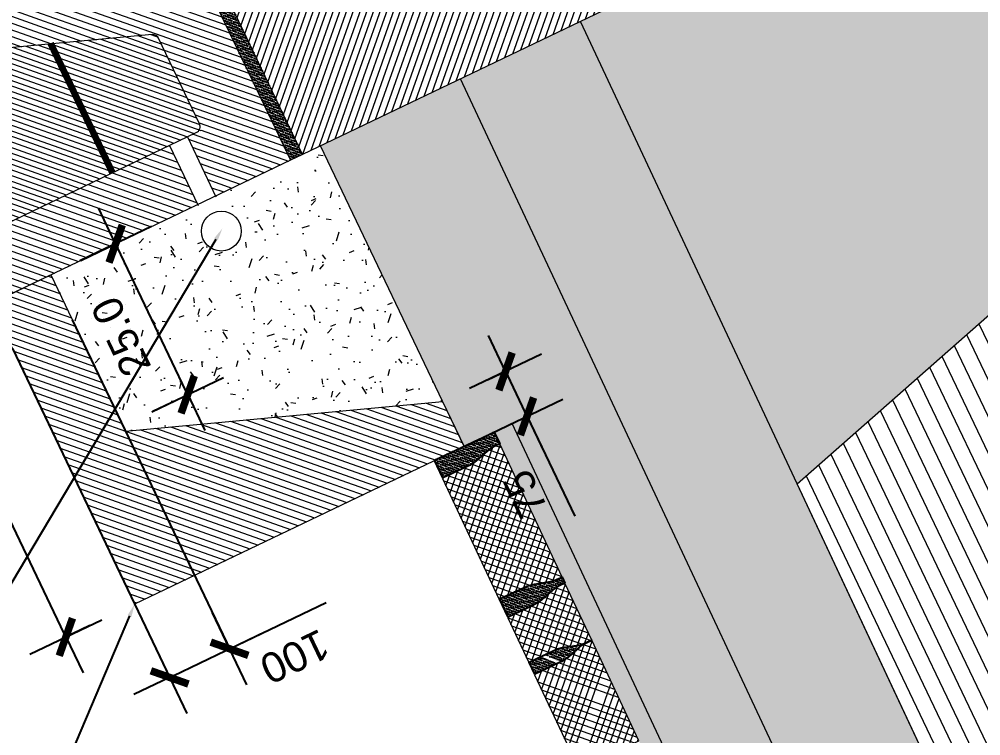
# Model space of a CAD drawing. Header units: metres. Extents: x 678805 to 1359287, y 2747329 to 5497370.
# Drawn here: x 679494.033 to 679495.481, y 2747423.589 to 2747424.668 of the extents above; entities that cross this region are included whole.
import ezdxf
from ezdxf import colors
from ezdxf.entities.mleader import LeaderData, LeaderLine
from ezdxf.math import Vec2, Vec3

# ---------------------------------------------------------------- set-up
doc = ezdxf.new("R2010")
doc.units = ezdxf.units.M
doc.linetypes.add('XREF_MON_WATERFEATURE$0$DASH_1', pattern=[0.4, 0.1, -0.3])
for name, color, linetype, true_color in [('02-L-Waterfeatures 01', 7, 'Continuous', 0x4da6ff), ('XREF_MON_WATERFEATURE$0$01-TX-Dimensions_1-25', 7, 'Continuous', 0x3f5f7f), ('XREF_MON_WATERFEATURE$0$EIT_3 TR sorra', 7, 'Continuous', 0xd8ceb0)]:
    doc.layers.add(name, color=color, linetype=linetype, true_color=true_color)
doc.layers.add('XREF_MON_WATERFEATURE$0$-aux', color=50, linetype='Continuous', plot=False)
for name, color, linetype in [('XREF_MON_WATERFEATURE$0$01-TX', 7, 'Continuous'), ('XREF_MON_WATERFEATURE$0$02-L-Waterfeatures 02', 152, 'Continuous'), ('XREF_MON_WATERFEATURE$0$COTAUX', 7, 'Continuous')]:
    doc.layers.add(name, color=color, linetype=linetype)
for name, color, linetype, lineweight, true_color in [('XREF_MON_WATERFEATURE$0$02-L-projecció', 7, 'Continuous', 5, 0x636363), ('XREF_MON_WATERFEATURE$0$3-TR grava', 7, 'Continuous', 5, 0x666666), ('XREF_MON_WATERFEATURE$0$3-TR tot_u', 7, 'Continuous', 5, 0x787878)]:
    doc.layers.add(name, color=color, linetype=linetype, lineweight=lineweight, true_color=true_color)
for name, color, linetype, lineweight in [('XREF_MON_WATERFEATURE$0$02-L-seccionat', 6, 'Continuous', 5), ('XREF_MON_WATERFEATURE$0$3-TR Formigó', 252, 'Continuous', 0), ('XREF_MON_WATERFEATURE$0$3-TR terra compactada', 45, 'Continuous', 0), ('XREF_MON_WATERFEATURE$0$3-TR Tot-u', 37, 'Continuous', 0)]:
    doc.layers.add(name, color=color, linetype=linetype, lineweight=lineweight)
doc.styles.add('XREF_MON_WATERFEATURE$0$Standard', font='arial.ttf')
doc.dimstyles.new('XREF_MON_WATERFEATURE$0$E20', dxfattribs={"dimscale": 0.03, "dimtxt": 1.5, "dimasz": 0.2, "dimexe": 0.1, "dimexo": 2.5, "dimgap": 1, "dimtad": 1, "dimdec": 0, "dimlfac": 1000, "dimzin": 0, "dimdsep": 46, "dimtxsty": 'XREF_MON_WATERFEATURE$0$Standard', "dimblk1": 'XREF_MON_WATERFEATURE$0$LINCOT200', "dimblk2": 'XREF_MON_WATERFEATURE$0$LINCOT200', "dimsah": 1, "dimcen": 0.1, "dimdle": 0.1, "dimclrt": 256, "dimadec": 0, "dimazin": 0, "dimtfac": 0.01538461538461539, "dimtdec": 0, "dimtofl": 0, "dimtmove": 0, "dimatfit": 3, "dimldrblk": 'XREF_MON_WATERFEATURE$0$LINCOT200', "dimfxl": 1, "dimtolj": 1, "dimtzin": 0, "dimarcsym": 0})
pattern_1 = [(43.98579928964266, (-29.12719798926264, -79.07277530408464), (0.001927275125572215, 0.00660389192404396), [0.008532812500000058, -0.001706562500000013, 0, -0.001706562500000013])]
pattern_2 = [(44.99999999989513, (-44.29588849237189, 22.08870048588142), (-0.006735192090789539, 0.006735192090814188), []), (134.999999999895, (-44.29588849237189, 22.08870048588142), (-0.006735192090814189, -0.006735192090789538), [])]
pattern_3 = [(44.99999999989516, (-45.99746788525954, 30.80656202230603), (-0.006735192090789537, 0.006735192090814185), [])]

# ---------------------------------------------------------------- blocks, each defined once
blk = doc.blocks.new('XREF_MON_WATERFEATURE$0$Bench')
at = {"layer": 'XREF_MON_WATERFEATURE$0$3-TR Formigó'}
h = blk.add_hatch(dxfattribs=at)
h.set_pattern_fill('ANSI31', color=256, scale=0.002999999999999998, angle=-18.27604261032588, style=0)
h.set_pattern_definition([(44.99999999989514, (-45.49588849255815, 30.80655877431855), (-0.006735192090789539, 0.006735192090814186), [])])
h.paths.add_polyline_path([(0, -4.656612873077393e-10), (0.50157939363271, -3.247521817684174e-06), (0.50157939363271, -0.1000032475218177), (0.2407935219807274, -0.1000032475218177), (0.0750000006519258, -0.5499999993480742), (4.656612873077393e-10, -0.5499999998137355)])
at = {"layer": 'XREF_MON_WATERFEATURE$0$02-L-seccionat'}
blk.add_lwpolyline([(0, -4.656612873077393e-10), (0.50157939363271, -3.247521817684174e-06), (0.50157939363271, -0.1000032475218177), (0.2407935219807274, -0.1000032475218177), (0.0750000006519258, -0.5499999993480742), (4.656612873077393e-10, -0.5499999998137355)], close=True, dxfattribs=at)
blk = doc.blocks.new('XREF_MON_WATERFEATURE$0$WaterFall Channel')
at = {"layer": 'XREF_MON_WATERFEATURE$0$3-TR Formigó'}
h = blk.add_hatch(dxfattribs=at)
h.set_pattern_fill('ANSI31', color=256, scale=0.002999999999999998, angle=-18.27604261032588, style=0)
h.set_pattern_definition(pattern_3)
h.paths.add_polyline_path([(0.09851920045912266, -5.111424252390862e-05), (-1.862645149230957e-09, -4.21903096139431e-05), (-1.586973667144775e-06, -0.3450375250540674), (0.09851920185610652, -0.3450375245884061)])
h = blk.add_hatch(dxfattribs=at)
h.set_pattern_fill('ANSI31', color=256, scale=0.002999999999999998, angle=-18.27604261032588, style=0)
h.set_pattern_definition(pattern_3)
edge = h.paths.add_edge_path()
edge.add_line((0.2580314185521885, -0.3999952720651739), (0.0985192027874291, -0.3999831625260413))
edge.add_line((0.0985192027874291, -0.3999831625260413), (0.09850334841758013, -0.3750360794365406))
edge.add_line((0.09850334841758013, -0.3750360794365406), (8.132075890898705e-06, -0.3750389693304896))
edge.add_line((8.132075890898705e-06, -0.3750389693304896), (2.610962837934494e-06, -0.4999805477447808))
edge.add_line((2.610962837934494e-06, -0.4999805477447808), (0.4298762682080269, -0.5000129554420709))
edge.add_line((0.4298762682080269, -0.5000129554420709), (0.4298762682080269, -0.1000000004656613))
edge.add_line((0.4298762682080269, -0.1000000004656613), (0.4998762682080269, -0.1000000004656613))
edge.add_line((0.4998762682080269, -0.1000000004656613), (0.4998762686548925, -0.02505663478112696))
edge.add_arc((0.4898366796350784, -0.02645006639107605), 0.01013582751127793, 7.901811386936648, 96.45579607710752)
edge.add_line((0.4886970412917435, -0.01637851120904088), (0.3952812625161918, -0.0274717642880464))
edge.add_line((0.3952812625161918, -0.0274717642880464), (0.2580314185521885, -0.3999952720651739))
at = {"layer": 'XREF_MON_WATERFEATURE$0$02-L-seccionat'}
blk.add_lwpolyline([(4.656612873077393e-10, -4.656612873077393e-10), (0.09851920325309038, -4.656612873077393e-10), (0.09851920325309038, -0.3899839207848978, 0.4141913255382975), (0.1085184440340928, -0.3999839207560771), (0.2510580586641579, -0.399994742634442, 0.3142384861403481), (0.260442213579803, -0.3934518925298635), (0.3931626223038822, -0.0332221772634832, -0.2820400704616889), (0.4013667897201669, -0.02674909950616764), (0.4886970412917435, -0.01637851120904088, -0.4492722296790671), (0.4998762696050107, -0.02630873816087842), (0.4998762682080269, -0.1000000004656613), (0.4398762682080269, -0.1000000004656613, 0.414213562373095), (0.4298762682080269, -0.1100000004656613), (0.4298762682080269, -0.5000129554420709), (-2.265442162752151e-06, -0.4999805482104421), (4.656612873077393e-10, -4.656612873077393e-10)], format="xyb", dxfattribs=at)
blk = doc.blocks.new('XREF_MON_WATERFEATURE$0$Font')
at = {"layer": 'XREF_MON_WATERFEATURE$0$02-L-Waterfeatures 02', "lineweight": 9, "transparency": 33554687}
h = blk.add_hatch(dxfattribs=at)
h.set_pattern_fill('ANSI31', color=256, scale=0.002499999999999999, angle=2.627825166700061e-09)
h.set_pattern_definition([(45.00000000262781, (2.000490662641823, -10.44001726666465), (-0.005612660075925642, 0.005612660075410798), [])])
edge = h.paths.add_edge_path()
edge.add_line((1.800098594278097, -8.495071627665311), (1.800098593346775, -8.890003673674993))
edge.add_line((1.800098594278097, -8.89000367373228), (1.959610812603994, -8.89006526030614))
edge.add_line((1.959610812366009, -8.890065260231495), (2.096860656330012, -8.517541752454367))
edge.add_line((2.096860656049103, -8.517541752196848), (2.19027643477313, -8.506399022962219))
edge.add_arc((2.191415851004422, -8.516470863949507), 0.01013608618583613, 7.903237830834712, 96.45436951496453, ccw=False)
edge.add_line((2.20145566156134, -8.515077147167176), (2.202041885420052, -11.04002049286221))
edge.add_line((2.202041886281222, -11.04002049239352), (2.501285507343709, -11.04002049285918))
edge.add_line((2.501285506412387, -11.04002049285918), (2.501590561960605, -9.85007119787601))
edge.add_line((2.501590562053025, -9.850071197841316), (2.211590562481433, -9.850071197841316))
edge.add_line((2.211590562481433, -9.850071197841316), (2.211455659963105, -8.495071627161929))
edge.add_line((2.211455660872161, -8.49507162743248), (1.80009859520942, -8.495071627898142))
at = {"layer": 'XREF_MON_WATERFEATURE$0$3-TR Formigó'}
h = blk.add_hatch(dxfattribs=at)
h.set_pattern_fill('ANSI37', color=256, scale=0.002999999999999999, angle=-18.27604261032589, style=0)
h.set_pattern_definition(pattern_2)
edge = h.paths.add_edge_path()
edge.add_line((0.8541013528592885, -9.087555253878236), (0.8541652555577457, -9.079359724652022))
edge.add_arc((0.8057491621002555, -9.078982200473547), 0.04841756455353438, 359.5532460460329, 375.5522651724219)
edge.add_line((0.8523939792066813, -9.066000614780933), (0.84660922922194, -9.045215144287795))
edge.add_arc((0.9016615441069007, -9.02989368699491), 0.05714459194733003, 179.5532502765502, 195.5522694028325, ccw=False)
edge.add_line((0.8445186885073781, -9.029448120156303), (0.8448393456637859, -8.988324096659198))
edge.add_line((0.8448393461294472, -8.98832409712486), (0.8440421652048826, -8.988317880081013))
edge.add_line((0.8440421661362052, -8.988317880313843), (0.8440487482585013, -8.987473830580711))
edge.add_line((0.8440487482585013, -8.987473830580711), (0.6982273091562092, -8.986336807720363))
edge.add_line((0.6982273082248867, -8.986336807021871), (0.6982207288965583, -8.987180859548971))
edge.add_line((0.6982207288965583, -8.987180859781802), (0.6974235470406711, -8.987174639478326))
edge.add_line((0.6974235470406711, -8.987174639943987), (0.6971028884872794, -9.02829866670072))
edge.add_arc((0.6399600375443697, -9.027853104285896), 0.05714458826966574, 343.5542353029618, 359.5532544292442, ccw=False)
edge.add_line((0.694766734726727, -9.044031172292307), (0.6886585662141442, -9.064723916118965))
edge.add_arc((0.735095261130482, -9.078431296162307), 0.04841754667178526, 163.5542300571959, 179.5532491835849)
edge.add_line((0.6866791853681207, -9.078053775243461), (0.6866152808070183, -9.086249304469675))
edge.add_line((0.6866152808070183, -9.086249304935336), (0.8541013519279659, -9.087555253878236))
h = blk.add_hatch(dxfattribs=at)
h.set_pattern_fill('ANSI37', color=256, scale=0.002999999999999999, angle=-18.27604261032589, style=0)
h.set_pattern_definition(pattern_2)
edge = h.paths.add_edge_path()
edge.add_line((0.9490615515969694, -9.088295699097216), (0.9491254547610879, -9.080100168474019))
edge.add_arc((0.9007093659602106, -9.079722655471414), 0.04841756089733478, 359.5532586027246, 375.5522777291136)
edge.add_line((0.947354176081717, -9.066741060465574), (0.9415694270282984, -9.045955588109791))
edge.add_arc((0.9966217339970171, -9.03063413174823), 0.05714458365460963, 179.5532513789862, 195.5522705052686, ccw=False)
edge.add_line((0.9394788867793977, -9.030188567005098), (0.9397995448671281, -8.98906454211101))
edge.add_line((0.9397995453327894, -8.989064541645348), (0.9390023644082248, -8.98905832413584))
edge.add_line((0.9390023648738861, -8.98905832436867), (0.9390089469961822, -8.988214274635538))
edge.add_line((0.9390089465305209, -8.988214274402708), (0.8657133793458343, -8.987642763648182))
edge.add_line((0.865713378880173, -8.987642763648182), (0.8657067981548607, -8.988486814312637))
edge.add_line((0.8657067981548607, -8.988486814545467), (0.8649096167646348, -8.988480595638976))
edge.add_line((0.8649096176959574, -8.988480595406145), (0.8645889586769044, -9.029604620765895))
edge.add_arc((0.8074460965581238, -9.02915905835107), 0.05714459844488683, 343.5542351220221, 359.55325424830454, ccw=False)
edge.add_line((0.8622528044506907, -9.04533712984994), (0.8561446354724467, -9.06602987088263))
edge.add_arc((0.9025813392363489, -9.079737247433513), 0.04841755586403963, 163.5542376771269, 179.5532568035159)
edge.add_line((0.8541652555577457, -9.079359733033925), (0.8541013519279659, -9.087555261328816))
edge.add_line((0.8541013519279659, -9.087555260863155), (0.9490615515969694, -9.088295699097216))
h = blk.add_hatch(dxfattribs=at)
h.set_pattern_fill('ANSI37', color=256, scale=0.002999999999999999, angle=-18.27604261032589, style=0)
h.set_pattern_definition(pattern_2)
edge = h.paths.add_edge_path()
edge.add_line((1.180291261058301, -9.090098690241575), (1.180355165619403, -9.081903159152716))
edge.add_arc((1.131939082872123, -9.08152564172633), 0.04841755360344205, 359.5532537556382, 375.5522728820272)
edge.add_line((1.178583887871355, -9.068544052308425), (1.172799137886614, -9.047758580418304))
edge.add_arc((1.227851450443268, -9.03243712009862), 0.05714459072859672, 179.553253822901, 195.5522729491834, ccw=False)
edge.add_line((1.170708597637713, -9.031991557450965), (1.171029257122427, -8.990867532556877))
edge.add_line((1.171029257122427, -8.990867532789707), (1.17023207526654, -8.990861316211522))
edge.add_line((1.17023207526654, -8.99086131574586), (1.170238656457514, -8.990017264615744))
edge.add_line((1.170238655991852, -8.990017264615744), (0.9706732740160078, -8.988461181055754))
edge.add_line((0.9706732737831771, -8.988461181288585), (0.9706666928250343, -8.989305234747007))
edge.add_line((0.9706666925922036, -8.989305234747007), (0.9698695107363164, -8.989299015374854))
edge.add_line((0.9698695107363164, -8.989299015142024), (0.969548852648586, -9.030423040967435))
edge.add_arc((0.9124059989117086, -9.029977479483932), 0.05714459157949219, 343.5542357957454, 359.5532549220278, ccw=False)
edge.add_line((0.9672126988880336, -9.046155547723174), (0.961104528978467, -9.066848289687186))
edge.add_arc((1.007541231345385, -9.08055566623807), 0.04841755255421306, 163.5542370955215, 179.5532562219105)
edge.add_line((0.9591251495294273, -9.080178150907159), (0.9590612458996475, -9.088373679667711))
edge.add_line((0.9590612458996475, -9.088373679667711), (1.180291260126978, -9.090098689775914))
h = blk.add_hatch(dxfattribs=at)
h.set_pattern_fill('ANSI31', color=256, scale=0.003, angle=90, style=0)
h.set_pattern_definition([(134.9999999999999, (-0.1498825298622251, -9.75), (-0.006735192090801866, -0.006735192090801866), [])])
h.paths.add_polyline_path([(2.851663700770587, -11.39002051204443), (2.13157313130796, -11.39002051204443), (2.131578128784895, -9.010067130904645), (1.701582640875131, -9.0100663586054), (1.701573646627367, -11.39002120960504), (0.3015535650774837, -11.38978939270601), (0.3015535655431449, -11.73978938534856), (2.851663700304925, -11.74002094520256)])
at = {"layer": 'XREF_MON_WATERFEATURE$0$3-TR grava'}
h = blk.add_hatch(dxfattribs=at)
h.set_pattern_fill('GRAVEL', color=256, scale=0.002499999999999999, angle=-65.4594079214056)
h.set_pattern_definition([(162.5533795785944, (0.07675311574712396, -0.01521603530272841), (-0.7308664413105133, 0.2247454003224839), [0.008543035999999997, -0.8457620909891246]), (119.5103330785944, (0.06860307231545448, -0.01265468215569854), (0.3742512880765164, -0.6667924889896533), [0.01466011799999999, -1.451351222338099]), (67.05103917859438, (0.06138178613036871, 0.0001035290770232677), (-0.3716630592082972, -0.8677521653213357), [0.01033703799999999, -1.023368069852499]), (201.8142810785943, (0.03665497759357095, 0.01603795075789094), (1.181651354603073, 0.469715154284662), [0.01335011299999999, -1.321660935643449]), (227.3742462585944, (0.02426082640886307, 0.01107705943286419), (0.5612966858302837, 0.6053067655956633), [0.01309084249999999, -1.295995193633599]), (291.8142810785944, (0.01539560640230775, 0.001444899011403322), (-0.469715154284662, 1.181651354603073), [0.01335011299999999, -1.321660935643449]), (332.2348325485944, (0.02035649726167321, -0.01094925310462713), (-0.9205000676641384, 0.4871907998209969), [0.01765484149999998, -1.747827882856174]), (6.795920448594384, (0.03597862459719181, -0.01917373295873404), (1.455422802273856, 0.1758798357438445), [0.01666798799999999, -1.650131415047624]), (55.97015769859441, (0.05252950917929411, -0.01720135472714901), (0.539938702261213, 0.8049723273507521), [0.01339532499999999, -1.3261386424678]), (109.7769503785944, (0.0600258712656796, -0.006100017577409744), (0.2323495932458332, -0.6617765230940461), [0.01529283199999999, -0.7493484237499994]), (156.9380298785944, (0.05485139926895499, 0.008290790021419525), (-0.9518899865877168, 0.4030529784458049), [0.01977694799999999, -1.957919312804424]), (73.35466690859441, (0.06218755058944225, -0.04141202033497393), (0.1619655624356715, 0.5625907985248244), [0.006750113499999993, -0.6682641456085994]), (106.0098264785943, (0.06412110570818186, -0.03494473407045007), (0.2273336257813093, -0.8036782145792248), [0.01284204949999999, -1.271365974925999]), (159.5405920785944, (0.06057923147454858, -0.02260074159130454), (-0.05776387016626403, -0.02637395122873604), [0.008980233499999992, -0.08082232771069993]), (137.7391825885944, (0.06566471932455897, -0.01539239659905434), (0.2473974964595234, -0.2360714483909446), [0.004836032999999997, -0.4787655592223496]), (226.3420015685944, (0.06208562664687634, -0.0121401441283524), (0.1469176592604953, 0.1368857238627072), [0.006839140499999997, -0.3351188247499998]), (325.5043486085944, (0.05736419791355729, -0.01708809426054358), (0.1946495940143111, -0.120543708048443), [0.01110799149999999, -0.3591574538227498]), (96.10564325859436, (0.06651903875172138, -0.02337901899591088), (-0.005015967701359904, -0.1419016915615013), [0.008032178499999994, -0.1927724529206999]), (310.9301324125944, (0.04678873484954238, 0.02136290050111711), (0.4370311227861184, -0.498516847976386), [0.01125219999999999, -1.113970666813474]), (4.886768018594397, (0.05416050087660551, 0.01286174030974507), (-0.7408983767459328, -0.05905798282647828), [0.009439973499999992, -0.9345553919549993]), (227.7391825885943, (0.078071812633425, -0.01810422888956964), (0.236071448391113, 0.2473974964597082), [0.00967200249999999, -0.4739295897223496]), (278.1510517485945, (0.07156730815768242, -0.02526241401210427), (-0.09044790183450202, 0.6567605553424388), [0.0112522, -1.113970666813499]), (273.9845468585944, (0.01097513549029827, 0.005011050729081035), (-0.01634201581114439, 0.3415672532887591), [0.01085087999999998, -0.5316933578276493]), (229.3157326785944, (0.01172913517802954, -0.00581360561773181), (0.5035328153719132, 0.5789328146197837), [0.009091802999999992, -0.9000898345179994]), (1.34200156859438, (0.02057168260216713, -0.04505581874400377), (0.3415672532877387, 0.01634201583260717), [0.009672002499999988, -0.4739295897223495]), (311.8946167185944, (0.03024106100201607, -0.04482929804362357), (-0.5739168466802447, 0.6454345072093444), [0.0106445685, -1.053809399504999]), (3.984546858594381, (0.007648445665836334, -0.01675152266398072), (-0.3415672532888743, -0.01634201580877165), [0.005425439999999993, -0.5371187978276494]), (35.85052455259439, (0.01898924540728331, -0.04158998653292656), (0.204681529436305, 0.1632596750812058), [0.003237864999999996, -0.3205498741131497]), (100.5043486105944, (0.02161369891837239, -0.0396936503238976), (0.02135798351994013, -0.1996655617274969), [0.01309084249999999, -0.2487263647267248]), (120.5495980385944, (0.01922710193321109, -0.02682217885740101), (0.321503382482428, -0.5512647504169874), [0.01213167499999999, -1.201034121583424]), (238.2306596085944, (0.05216545006260276, -0.01946174958720803), (0.08915378909610927, 0.1105117726299222), [0.009158096999999995, -0.2197944089919999]), (287.6978186685944, (0.04734370112419128, -0.02724773343652487), (0.3328294306101221, -1.034733695266432), [0.01598891899999997, -1.582900226625773]), (355.4859879785943, (0.05220427270978689, -0.04247991973534226), (-0.5098428960780156, 0.04643782207191866), [0.006537705999999996, -0.6472348079527495]), (24.54059207859437, (0.05872171837836504, -0.0429944577626884), (0.03138991893752502, 0.08413782139499214), [0.003809999999999997, -0.05968999999999995]), (54.7970292385944, (0.02043254021555185, -0.02487568277865648), (-0.2988512862779227, -0.4156731392452753), [0.008821673999999996, -0.8733485193299996]), (342.5533795785944, (0.02551802806556225, -0.01766733778640628), (0.730866441309711, -0.2247454003250359), [0.01708607199999999, -0.8372190549891244]), (294.5405920785944, (0.04181811213493347, -0.02279004384763539), (0.08413782139499214, -0.03138991893752502), [0.01650999999999999, -0.04698999999999998]), (259.8454385785944, (0.04867534060031176, -0.03780865063890815), (-0.1406075784639759, -0.7622563603398058), [0.01004023899999999, -0.9939829181034995]), (188.5951961785943, (0.04690520465373993, -0.04769160877913237), (-0.257429431892943, -0.04773193475317565), [0.009245726999999995, -0.4530412509692998]), (142.1865674385944, (0.03776330500841141, -0.04907340742647648), (-1.078743774950315, 0.8337740209468909), [0.01505362749999999, -1.490311610573449]), (109.9666708185944, (0.02587074972689152, -0.03984412946738303), (-0.2850974958072774, 0.7773042633900631), [0.01592573649999998, -1.576646161405999])])
h.paths.add_polyline_path([(1.701576348859817, -9.474120387341827), (0.9323646500706673, -9.468210993334651), (1.476374282035977, -11.38998383330181), (1.701573132071644, -11.39002108084969)])
h.paths.add_polyline_path([(1.667609731201082, -11.28740467038006, -1), (1.517609730362892, -11.28740467038006, -1)], flags=16)
at = {"layer": 'XREF_MON_WATERFEATURE$0$3-TR terra compactada'}
h = blk.add_hatch(dxfattribs=at)
h.set_pattern_fill('LINE', color=256, scale=0.0075, style=0)
h.set_pattern_definition([(1.590277340731758e-14, (-1.592974760103971, -12.35290337726474), (0, 0.0238125), [])])
h.paths.add_polyline_path([(-1.508625563699752, -9.449458322487772), (-1.508420270401984, -12.1077984967269), (6.136786825489253, -12.10779849579558), (6.134235821664333, -10.30894258804619), (5.854505203664303, -10.30698392656632), (5.777416309341788, -10.10637657577172), (2.851663700770587, -10.08339424803853), (2.851663700304925, -11.3900205376558), (2.851663700304925, -11.74002094520256), (0.3014938957057893, -11.74002108070999), (0.3016131347976625, -11.3898526376579), (1.476384826935828, -11.39002108108252), (0.9323646500706673, -9.468210993334651)])
at = {"layer": 'XREF_MON_WATERFEATURE$0$3-TR Tot-u'}
h = blk.add_hatch(dxfattribs=at)
h.set_pattern_fill('EARTH', color=256, scale=0.005, angle=-84.07414778341365)
h.set_pattern_definition([(275.9258522165863, (0, 0), (0.0348582512672567, -0.02830242601949161), [0.03175, -0.03175]), (275.9258522165863, (0.01184262707829475, 0.001229217275977135), (0.0348582512672567, -0.02830242601949161), [0.03175, -0.03175]), (275.9258522165863, (0.02368525415658951, 0.002458434551954269), (0.0348582512672567, -0.02830242601949161), [0.03175, -0.03175]), (5.925852216586342, (0.02804253622889519, -0.001079368870705366), (0.02830242601949161, 0.0348582512672567), [0.03174999999999997, -0.03174999999999997]), (5.925852216586342, (0.02927175257354975, -0.01292199594900012), (0.02830242601949161, 0.0348582512672567), [0.03174999999999997, -0.03174999999999997]), (5.925852216586342, (0.03050096984952688, -0.02476462279446423), (0.02830242601949161, 0.0348582512672567), [0.03174999999999997, -0.03174999999999997])])
h.paths.add_polyline_path([(-1.314310426823795, -9.250945228151977), (-1.291731705423445, -9.301120162941515), (-1.508667594287544, -9.299453574232757), (-1.508625563699752, -9.449458322487772), (0.9323646500706673, -9.468210993334651), (1.701576348859817, -9.474120387341827), (1.701576684135944, -9.274114488158375)])
at = {"layer": 'XREF_MON_WATERFEATURE$0$3-TR tot_u'}
h = blk.add_hatch(dxfattribs=at)
h.set_pattern_fill('AR-CONC', color=256, scale=0.0005, angle=90.27678088138283)
h.set_pattern_definition([(140.2767808813828, (-6.47357665002346e-05, -9.999950523022562), (0.007529408319146686, 0.09112977025436622), [0.009525, -0.104775]), (85.27678088138289, (-6.47357665002346e-05, -9.999950523022562), (-0.09544218246381948, -0.0180829760590076), [0.007619999999999997, -0.08382029208499997]), (190.7282255813828, (0.000562712550163269, -9.99235640000552), (-0.08791277024958873, 0.07304679397383136), [0.00809500439999999, -0.08904512229999992]), (136.4609808813828, (-0.02546443929895759, -10.00007322337478), (0.02036616536872721, 0.135639486306251), [0.01428749999999999, -0.1571624999999999]), (186.9123384913829, (-0.02376727294176817, -9.98876994336024), (-0.1242850351344667, 0.1181030589831279), [0.01214251157, -0.13356780408]), (81.46093205138288, (-0.02546443929895759, -10.00007322337478), (-0.1242850351284048, 0.1181030589898943), [0.011429983535, -0.1257298659599999]), (111.2767808813828, (-0.01917586382478476, -9.987342696636915), (0.05076579922627469, 0.07605331832968264), [0.009524999999999997, -0.104775]), (56.27678088138281, (-0.01917586382478476, -9.987342696636915), (-0.09224218262257797, 0.03045577347668214), [0.00762, -0.08381999999999999]), (161.7282258813828, (-0.01494538085535169, -9.981004919856787), (-0.04147638387081798, 0.1065090916350388), [0.008095004399999993, -0.08904496879999993]), (127.7767808813828, (-6.47357665002346e-05, -9.999950523022562), (-0.04228448622992289, 0.001340052794281248), [0, -0.082804, 0, -0.08509, 0, -0.0841375]), (97.77678088138279, (-6.47357665002346e-05, -9.999950523022562), (-0.05025109645929177, 0.03316746933154464), [0, -0.04851399999999999, 0, -0.08089899999999998, 0, -0.0320675]), (57.77678088138285, (7.207458838820457e-05, -10.02827119268477), (0.002536838549615339, 0.06780834352447479), [0, -0.03174999999999999, 0, -0.09905999999999998, 0, -0.131445]), (47.77678088138283, (0.0001334254629909992, -10.040971044451), (-0.01307088239659678, 0.07400231239268362), [0, -0.041275, 0, -0.065786, 0, -0.093345])])
edge = h.paths.add_edge_path()
edge.add_line((1.701514204032719, -8.589971035253257), (1.440734321715329, -8.589971035253257))
edge.add_line((1.440734321717173, -8.589971034787595), (1.275005536701948, -9.040017263508863))
edge.add_line((1.275005537085235, -9.040017263963819), (1.701515409744835, -9.040019483604452))
edge.add_line((1.701515409629792, -9.040019483771175), (1.701513112335224, -8.865008559855411))
edge.add_line((1.701513112522662, -8.86500855977647), (1.675999805812395, -8.865008559584878))
edge.add_arc((1.650019043125212, -8.850008560344577), 0.02999999999999964, 180, 330.0000017663037, ccw=False)
edge.add_arc((1.650019043125212, -8.850008560344577), 0.03000000000000003, 29.999999260610423, 180, ccw=False)
edge.add_line((1.67599980533123, -8.835008560679853), (1.701513235909682, -8.835008560584056))
edge.add_line((1.701513236854225, -8.835008560679853), (1.701514205222469, -8.589971035384899))
h = blk.add_hatch(dxfattribs=at)
h.set_pattern_fill('AR-CONC', color=256, scale=0.0002499999999999998, angle=90.27678088138283)
h.set_pattern_definition([(158.5528234916038, (-44.29586157156155, 22.09163880813867), (-0.01071414020334408, 0.04444703537656459), [0.004762499999999992, -0.05238749999999993]), (103.5528234916037, (-44.29586157156155, 22.09163880813867), (-0.042478511822929, -0.02355052202099123), [0.00380999999999999, -0.04191014604249985]), (209.0042681916038, (-44.29675441375002, 22.09534271527082), (-0.05319265014223656, 0.02089651386113734), [0.004047502199999994, -0.04452256114999994]), (154.7370234916037, (-44.30790156126022, 22.08759793732315), (-0.01159854796105582, 0.06759205884945055), [0.007143749999999993, -0.07858124999999992]), (205.1883811016037, (-44.30886811250821, 22.09323060140014), (-0.07752613342460271, 0.03658516449488299), [0.006071255784999993, -0.0667839020399999]), (99.73697466160382, (-44.30790156126022, 22.08759793732315), (-0.07752613342278558, 0.036585164499046), [0.005714991767499992, -0.06286493297999987]), (129.5528234916038, (-44.30691199982539, 22.09462814871222), (0.01217751511735448, 0.04406843003303179), [0.004762499999999994, -0.05238749999999995]), (74.55282349160389, (-44.30691199982539, 22.09462814871222), (-0.04856998646426809, -3.622266203678892e-06), [0.003809999999999992, -0.04190999999999988]), (180.0042684916038, (-44.3058972065337, 22.09830051893368), (-0.03639247154533939, 0.04406480761108346), [0.004047502199999996, -0.04452248439999996]), (146.0528234916038, (-44.29586157156155, 22.09163880813867), (-0.02028587552938745, -0.005993882991116795), [0, -0.04140199999999992, 0, -0.04254499999999992, 0, -0.04206874999999992]), (116.0528234916039, (-44.29586157156155, 22.09163880813867), (-0.02905871588294157, 0.007867938773241597), [0, -0.02425699999999994, 0, -0.04044949999999989, 0, -0.01603374999999995]), (76.05282349160386, (-44.29135600104928, 22.07821421930566), (-0.009427757665139926, 0.03259170348029379), [0, -0.01587499999999993, 0, -0.04952999999999985, 0, -0.06572249999999971]), (66.05282349160387, (-44.2893355647102, 22.07219422468916), (-0.01780916575072015, 0.03308521069580599), [0, -0.02063749999999997, 0, -0.03289299999999995, 0, -0.04667249999999994])])
h.paths.add_polyline_path([(-1.314310426823795, -9.250945228151977), (1.701576684135944, -9.274114488158375), (1.701544504147023, -9.040019483771175), (1.199973080307245, -9.04001726442948), (1.199709313455969, -9.120254514273256), (-1.350574634037912, -9.10066220536828), (-1.350574633106589, -9.170358102302998)])
at = {"layer": 'XREF_MON_WATERFEATURE$0$EIT_3 TR sorra'}
h = blk.add_hatch(dxfattribs=at)
h.set_pattern_fill('ANSI36', color=256, scale=0.001075000000000009, angle=-1.014200710357327, style=0, double=1)
h.set_pattern_definition(pattern_1)
edge = h.paths.add_edge_path()
edge.add_line((0.8541013263165951, -9.087558750063181), (0.8541652294807136, -9.079363220836967))
edge.add_arc((0.8057491462677717, -9.078985701315105), 0.04841755504291325, 359.5532515328808, 375.5522706589928)
edge.add_line((0.8523939531296492, -9.066004113527015), (0.8466092045418918, -9.045218639308587))
edge.add_arc((0.9016615222208202, -9.029897180153057), 0.05714459548455023, 179.5532514985387, 195.5522706247572, ccw=False)
edge.add_line((0.8445186638273299, -9.029451614944264), (0.8448393498547375, -8.988324095727876))
edge.add_line((0.8448393503203988, -8.988324095495045), (0.8649096190929413, -8.988480592612177))
edge.add_line((0.8649096190929413, -8.988480592845008), (0.8645889330655336, -9.029608112061396))
edge.add_arc((0.807446077466011, -9.029162546619773), 0.05714459207087462, 343.55423247714765, 359.55325160345853, ccw=False)
edge.add_line((0.8622527779079974, -9.045340619049966), (0.8561446089297533, -9.066033360548317))
edge.add_arc((0.9025813019834459, -9.079740739194676), 0.04841754477165996, 163.5542317248516, 179.5532508510645)
edge.add_line((0.8541652290150523, -9.079363218974322), (0.8541013263165951, -9.08755874959752))
h = blk.add_hatch(dxfattribs=at)
h.set_pattern_fill('ANSI36', color=256, scale=0.001075000000000009, angle=-1.014200710357327, style=0, double=1)
h.set_pattern_definition(pattern_1)
edge = h.paths.add_edge_path()
edge.add_line((0.9590612188912928, -9.088377157691866), (0.949061525054276, -9.088299185968935))
edge.add_line((0.949061525054276, -9.088299185968935), (0.9491254282183945, -9.0801036558114))
edge.add_arc((0.9007093477994204, -9.079726140480489), 0.04841755216563613, 359.5532559786739, 375.5522751047858)
edge.add_line((0.9473541518673301, -9.0667445496656), (0.9415694042108953, -9.04595907451585))
edge.add_arc((0.9966217111796141, -9.030637616757303), 0.05714458553328586, 179.5532528214621, 195.5522719476806, ccw=False)
edge.add_line((0.9394788634963334, -9.030192053178325), (0.9397995499894023, -8.989064540946856))
edge.add_line((0.9397995490580797, -8.989064540714025), (0.9698695128317922, -8.989299008157104))
edge.add_line((0.9698695130646229, -8.989299008157104), (0.969548825873062, -9.030426520854235))
edge.add_arc((0.9124059700407088, -9.029980958206579), 0.05714459348004619, 343.5542343828318, 359.5532535091426, ccw=False)
edge.add_line((0.9672126714140177, -9.046159028541297), (0.9611045019701123, -9.066851767711341))
edge.add_arc((1.007541202474385, -9.080559143796563), 0.04841755089982978, 163.5542368048052, 179.5532559310181)
edge.add_line((0.9591251225210726, -9.080181627999991), (0.9590612188912928, -9.088377157691866))
edge.add_line((0.9590612188912928, -9.088377157691866), (0.949061525054276, -9.088299185968935))
h = blk.add_hatch(dxfattribs=at)
h.set_pattern_fill('ANSI36', color=256, scale=0.001075000000000009, angle=-1.014200710357327, style=0, double=1)
h.set_pattern_definition([(43.98579928964266, (-28.89596828166395, -79.07457829546183), (0.001927275125572215, 0.00660389192404396), [0.008532812500000058, -0.001706562500000013, 0, -0.001706562500000013])])
edge = h.paths.add_edge_path()
edge.add_line((1.199943122453988, -9.090255344286561), (1.180291232187301, -9.090102178510278))
edge.add_line((1.180291232187301, -9.090102178044617), (1.180355134885758, -9.08190664742142))
edge.add_arc((1.131939057726413, -9.081529133021832), 0.04841754884854808, 359.5532564991323, 375.5522756252441)
edge.add_line((1.178583857603371, -9.068547542672604), (1.172799110878259, -9.047762067057192))
edge.add_arc((1.227851417381316, -9.032440607668832), 0.05714458409464751, 179.5532547048823, 195.5522738311007, ccw=False)
edge.add_line((1.170708570163697, -9.031995045486838), (1.171029256656766, -8.990867532324046))
edge.add_line((1.171029257122427, -8.990867532789707), (1.200715934392065, -8.99109901348129))
edge.add_line((1.200715934392065, -8.99109901348129), (1.19994312338531, -9.090255344286561))
edge.add_line((1.199943122453988, -9.090255344286561), (1.180291232187301, -9.090102178510278))
h = blk.add_hatch(dxfattribs=at)
h.set_pattern_fill('ANSI36', color=256, scale=0.001075000000000009, angle=-1.014200710357327, style=0, double=1)
h.set_pattern_definition([(43.98579928964266, (0, 0), (0.001927275125572216, 0.006603891924043958), [0.00853281250000007, -0.001706562500000014, 0, -0.001706562500000014])])
h.paths.add_polyline_path([(2.131572617217898, -9.010066719260067), (2.131455662194639, -8.990082943812013), (1.701547999400645, -8.990050534252077), (1.701548001728952, -9.010066770482808)])
h = blk.add_hatch(dxfattribs=at)
h.set_pattern_fill('ANSI36', color=256, scale=0.001075000000000009, angle=-1.014200710357327, style=0, double=1)
h.set_pattern_definition([(62.26184189986371, (23.78163385484368, 238.9828092250973), (-0.0002408934136971137, 0.006875154421345005), [0.008532812500000072, -0.001706562500000015, 0, -0.001706562500000015])])
h.paths.add_polyline_path([(-1.350574632640928, -9.10066220536828), (1.199709310662001, -9.120254513807595), (1.199943121057004, -9.090255343355238), (-1.350574633106589, -9.070358100347221)])
at = {"layer": 'XREF_MON_WATERFEATURE$0$-aux'}
for points in [[(0.8541013258509338, -9.08755874983035), (0.8541013263165951, -9.087558750063181), (0.8541652294807136, -9.079363220604137, 0.06992251114754273), (0.8523939531296492, -9.066004113527015), (0.8466092054732144, -9.045218639541417, -0.06992251114800961), (0.8445186638273299, -9.029451614944264), (0.8448393503203988, -8.988324095495045), (0.8649096190929413, -8.988480592845008), (0.8645889335311949, -9.029608112061396, -0.0699225111484148), (0.8622527779079974, -9.045340619049966), (0.8561446098610759, -9.066033360548317, 0.06992251114798485), (0.8541652290150523, -9.079363218974322), (0.8541013258509338, -9.08755874983035), (0.8541013263165951, -9.087558750063181)], [(0.9590612188912928, -9.088377157691866), (0.949061525054276, -9.088299185968935), (0.9491254282183945, -9.0801036558114, 0.06992251114754273), (0.9473541518673301, -9.0667445496656), (0.941569403745234, -9.04595907498151, -0.06992251114800961), (0.9394788634963334, -9.030192053178325), (0.9397995490580797, -8.989064540714025), (0.9698695130646229, -8.989299008157104), (0.9695488256402314, -9.030426521319896, -0.0699225111484148), (0.9672126714140177, -9.046159028541297), (0.9611045019701123, -9.06685176724568, 0.06992251114798485), (0.9591251225210726, -9.080181627999991), (0.9590612188912928, -9.088377157691866), (0.949061525054276, -9.088299185968935)], [(1.199943122453988, -9.090255344286561), (1.180291232187301, -9.090102178044617), (1.180355134885758, -9.081906647887081, 0.06992251114754273), (1.178583857603371, -9.068547542672604), (1.172799110878259, -9.047762066824362, -0.06992251114800961), (1.170708570163697, -9.031995045486838), (1.171029257122427, -8.990867532789707), (1.200715934392065, -8.99109901348129), (1.199943122453988, -9.090255344286561), (1.180291232187301, -9.090102178044617)]]:
    blk.add_lwpolyline(points, format="xyb", dxfattribs=at)
at = {"layer": 'XREF_MON_WATERFEATURE$0$02-L-projecció', "linetype": 'XREF_MON_WATERFEATURE$0$DASH_1', "ltscale": 0.05, "const_width": 0.009999999999999995}
blk.add_lwpolyline([(1.800107653718442, -8.740058040712029), (2.015941880643368, -8.740077591501176)], dxfattribs=at)
at = {"layer": 'XREF_MON_WATERFEATURE$0$02-L-projecció', "linetype": 'XREF_MON_WATERFEATURE$0$DASH_1', "ltscale": 0.05}
for points in [[(1.800082744564861, -8.83505803719163), (1.676064542960376, -8.83505803765729)], [(1.800082744564861, -8.8650580374524), (1.676063507329673, -8.865058036521077)]]:
    blk.add_lwpolyline(points, dxfattribs=at)
at = {"layer": 'XREF_MON_WATERFEATURE$0$02-L-projecció'}
for points in [[(1.701548001728952, -9.010066770482808), (1.701547999400645, -8.990050536580384)], [(1.199709313455969, -9.120254514273256), (1.199973080307245, -9.04001726442948), (1.701544504147023, -9.040019483771175)], [(-1.350574634037912, -9.10066220536828), (1.199709313455969, -9.120254514273256)], [(-1.314310426823795, -9.250945228151977), (1.701576684135944, -9.274114488158375)], [(-1.508625563699752, -9.449458322487772), (1.700040249153972, -9.474108586553484)]]:
    blk.add_lwpolyline(points, dxfattribs=at)
blk.add_lwpolyline([(-1.508625563699752, -9.449458322487772), (-1.508420270401984, -12.1077984967269), (6.136786825489253, -12.10779849579558), (6.134235821664333, -10.30894258804619), (5.854505203664303, -10.30698392656632), (5.777416309341788, -10.10637657577172), (2.851663700770587, -10.08339424803853), (2.851663700304925, -11.3900205376558), (2.851663700304925, -11.74002094520256), (0.3014938957057893, -11.74002108070999), (0.3016131347976625, -11.3898526376579), (1.476384826935828, -11.39002108108252), (0.9323646500706673, -9.468210993334651)], close=True, dxfattribs=at)
at = {"layer": 'XREF_MON_WATERFEATURE$0$02-L-seccionat'}
for points in [[(0.8541013528592885, -9.087555253878236), (0.8541652546264231, -9.07935972418636, 0.06992251114875708), (0.8523939792066813, -9.066000614780933), (0.84660922922194, -9.045215144054964, -0.0699225111482901), (0.8445186885073781, -9.029448120156303), (0.8448393461294472, -8.98832409712486), (0.8440421661362052, -8.988317880313843), (0.8440487482585013, -8.987473830580711), (0.6982273082248867, -8.986336807021871), (0.6982207288965583, -8.987180859781802), (0.6974235470406711, -8.987174639943987), (0.6971028884872794, -9.02829866670072, -0.0699225111482901), (0.694766734726727, -9.044031172292307), (0.6886585662141442, -9.064723916118965, 0.06992251114875708), (0.6866791853681207, -9.078053775243461), (0.6866152808070183, -9.086249304935336)], [(0.9490615515969694, -9.088295699097216), (0.9491254542954266, -9.08010016870685, 0.06992251114875708), (0.947354176081717, -9.066741060465574), (0.9415694270282984, -9.04595558764413, -0.0699225111482901), (0.9394788867793977, -9.030188567005098), (0.9397995453327894, -8.989064541645348), (0.9390023648738861, -8.98905832436867), (0.9390089465305209, -8.988214274402708), (0.865713378880173, -8.987642763648182), (0.8657067981548607, -8.988486814545467), (0.8649096176959574, -8.988480595406145), (0.8645889586769044, -9.029604620998725, -0.0699225111482901), (0.8622528044506907, -9.04533712984994), (0.8561446345411241, -9.0660298706498, 0.06992251114875708), (0.8541652555577457, -9.079359733033925), (0.8541013519279659, -9.087555260863155)], [(1.180291261058301, -9.090098690241575), (1.180355165619403, -9.081903159152716, 0.06992251114875708), (1.178583887871355, -9.068544052308425), (1.172799137886614, -9.047758580185473, -0.0699225111482901), (1.170708597637713, -9.031991557450965), (1.171029257122427, -8.990867532789707), (1.17023207526654, -8.99086131574586), (1.170238655991852, -8.990017264615744), (0.9706732737831771, -8.988461181288585), (0.9706666925922036, -8.989305234747007), (0.9698695107363164, -8.989299015142024), (0.9695488535799086, -9.030423041433096, -0.0699225111482901), (0.9672126988880336, -9.046155547723174), (0.961104528978467, -9.066848290152848, 0.06992251114875708), (0.9591251495294273, -9.080178150907159), (0.9590612458996475, -9.088373679667711)]]:
    blk.add_lwpolyline(points, format="xyb", close=True, dxfattribs=at)
for points in [[(2.131572617217898, -9.010066719260067), (2.131572617217898, -11.39002048643306), (2.851663700304925, -11.3900205376558), (2.851663700304925, -11.74002094520256), (0.3015535655431449, -11.73978938534856), (0.3015535655431449, -11.38978952122852), (1.701573132071644, -11.39002108084969), (1.701577127445489, -9.010066770482808), (2.131572617217898, -9.010066719260067)], [(1.200000000186265, -9.087858744198456), (1.200000000186265, -9.037858744850382)]]:
    blk.add_lwpolyline(points, dxfattribs=at)
blk.add_circle((1.650083780288696, -8.850058037322015), 0.02999999999999997, dxfattribs=at)
for name, p in [('XREF_MON_WATERFEATURE$0$Bench', (1.200005536433309, -8.490017264615744)), ('XREF_MON_WATERFEATURE$0$WaterFall Channel', (1.701579393818974, -8.490069988183677))]:
    blk.add_blockref(name, p)
blk = doc.blocks.new('XREF_MON_WATERFEATURE$0$LINCOT200')
for p, q in [((0, -9.999961704014428), (0, 10.00003829598555)), ((3.694822225952521e-13, 3.829598557558711e-05), (10.00000000000051, 3.829598557558711e-05))]:
    blk.add_line(p, q)
at = {"const_width": 1.875}
blk.add_lwpolyline([(3.535533801624467, -3.535495714255788), (-3.535533950636761, 3.535572157214077)], dxfattribs=at)
at = {"layer": 'XREF_MON_WATERFEATURE$0$COTAUX'}
blk.add_line((0, 0), (-1.249999999999915, 0), dxfattribs=at)
blk = doc.blocks.new('*D725')
at = {"layer": 'DEFPOINTS', "color": 0, "transparency": 16777216}
for p in [(679493.9907287855, 2747424.239763969), (679493.8872289273, 2747424.190269324), (679494.2071162285, 2747423.787261634)]:
    blk.add_point(p, dxfattribs=at)
at = {"layer": 'XREF_MON_WATERFEATURE$0$01-TX-Dimensions_1-25', "color": 0, "lineweight": -2, "transparency": 16777216}
for p, q in [((679493.9230673737, 2747424.20740762), (679493.8845224709, 2747424.18897507)), ((679494.1010307919, 2747423.743181304), (679493.8898174353, 2747424.184856411)), ((679494.1394548165, 2747423.754905285), (679494.1009128434, 2747423.736474137))]:
    blk.add_line(p, q, dxfattribs=at)
at = {"layer": 'XREF_MON_WATERFEATURE$0$01-TX-Dimensions_1-25', "color": 0, "lineweight": -2, "transparency": 16777216, "xscale": 0.006, "yscale": 0.006, "zscale": 0.006}
for p, rotation in [((679493.8872289273, 2747424.190269324), 115.5575828866667), ((679494.1036192998, 2747423.737768391), 295.5575828866667)]:
    blk.add_blockref('XREF_MON_WATERFEATURE$0$LINCOT200', p, dxfattribs=dict(at, rotation=rotation))
at = {"layer": 'XREF_MON_WATERFEATURE$0$01-TX-Dimensions_1-25', "transparency": 16777216, "insert": (679493.9476318951, 2747423.941164151), "char_height": 0.045, "attachment_point": 5, "rotation": 115.55758288666671, "style": 'XREF_MON_WATERFEATURE$0$Standard'}
blk.add_mtext('\\A1;50.0', dxfattribs=at)
blk = doc.blocks.new('*D726')
at = {"layer": 'DEFPOINTS', "color": 0, "transparency": 16777216}
for p in [(679494.7656544781, 2747424.137494684), (679494.6709435434, 2747424.092202988), (679494.7032999163, 2747424.024541527)]:
    blk.add_point(p, dxfattribs=at)
at = {"layer": 'XREF_MON_WATERFEATURE$0$01-TX-Dimensions_1-25', "color": 0, "lineweight": -2, "transparency": 16777216}
for p, q in [((679494.7386049553, 2747424.124559337), (679494.7683609346, 2747424.138788938)), ((679494.768242986, 2747424.132081771), (679494.7954223428, 2747424.075246136)), ((679494.7709613282, 2747424.056897876), (679494.8007173073, 2747424.071127477)), ((679494.7980108508, 2747424.069833223), (679494.8698256143, 2747423.919659039))]:
    blk.add_line(p, q, dxfattribs=at)
at = {"layer": 'XREF_MON_WATERFEATURE$0$01-TX-Dimensions_1-25', "color": 0, "lineweight": -2, "transparency": 16777216, "xscale": 0.006, "yscale": 0.006, "zscale": 0.006}
for p, rotation in [((679494.7656544781, 2747424.137494684), 115.5575828866667), ((679494.7980108508, 2747424.069833223), 295.5575828866667)]:
    blk.add_blockref('XREF_MON_WATERFEATURE$0$LINCOT200', p, dxfattribs=dict(at, rotation=rotation))
at = {"layer": 'XREF_MON_WATERFEATURE$0$01-TX-Dimensions_1-25', "transparency": 16777216, "insert": (679494.795275711, 2747423.952971648), "char_height": 0.045, "attachment_point": 5, "rotation": 115.55758288666671, "style": 'XREF_MON_WATERFEATURE$0$Standard'}
blk.add_mtext('\\A1;75', dxfattribs=at)
blk = doc.blocks.new('*D727')
at = {"layer": 'DEFPOINTS', "color": 0, "transparency": 16777216}
for p in [(679494.0809461521, 2747424.282901269), (679493.9907734209, 2747424.239785312), (679494.2599077618, 2747423.676917628)]:
    blk.add_point(p, dxfattribs=at)
at = {"layer": 'XREF_MON_WATERFEATURE$0$01-TX-Dimensions_1-25', "color": 0, "lineweight": -2, "transparency": 16777216}
for p, q in [((679494.1132991265, 2747424.215238244), (679494.3513746117, 2747423.717327065)), ((679494.0231263952, 2747424.172122287), (679494.2612018804, 2747423.674211108)), ((679494.3500804927, 2747423.720033586), (679494.4953612245, 2747423.78949935)), ((679494.2653208035, 2747423.679505867), (679494.3446674508, 2747423.717445348))]:
    blk.add_line(p, q, dxfattribs=at)
at = {"layer": 'XREF_MON_WATERFEATURE$0$01-TX-Dimensions_1-25', "color": 0, "lineweight": -2, "transparency": 16777216, "xscale": 0.006, "yscale": 0.006, "zscale": 0.006}
for p, rotation in [((679494.3500804927, 2747423.720033586), 25.55472533320964), ((679494.2599077614, 2747423.676917629), 205.5547253332096)]:
    blk.add_blockref('XREF_MON_WATERFEATURE$0$LINCOT200', p, dxfattribs=dict(at, rotation=rotation))
at = {"layer": 'XREF_MON_WATERFEATURE$0$01-TX-Dimensions_1-25', "transparency": 16777216, "insert": (679494.4482797027, 2747423.708267229), "char_height": 0.045, "attachment_point": 5, "rotation": 205.55472533320963, "style": 'XREF_MON_WATERFEATURE$0$Standard'}
blk.add_mtext('\\A1;100', dxfattribs=at)
blk = doc.blocks.new('*D728')
at = {"layer": 'DEFPOINTS', "color": 0, "transparency": 16777216}
for p in [(679494.1785964388, 2747424.329569397), (679494.0584342999, 2747424.27213588), (679494.1669207553, 2747424.045161017)]:
    blk.add_point(p, dxfattribs=at)
at = {"layer": 'XREF_MON_WATERFEATURE$0$01-TX-Dimensions_1-25', "color": 0, "lineweight": -2, "transparency": 16777216}
for p, q in [((679494.126102109, 2747424.304478849), (679494.181303151, 2747424.330863116)), ((679494.2844954564, 2747424.108007959), (679494.1811838761, 2747424.324155972)), ((679494.2345885643, 2747424.077503986), (679494.2897896062, 2747424.103888253))]:
    blk.add_line(p, q, dxfattribs=at)
at = {"layer": 'XREF_MON_WATERFEATURE$0$01-TX-Dimensions_1-25', "color": 0, "lineweight": -2, "transparency": 16777216, "xscale": 0.006, "yscale": 0.006, "zscale": 0.006}
for p, rotation in [((679494.1785964386, 2747424.329569397), 115.5462524838652), ((679494.2870828939, 2747424.102594534), 295.5462524838652)]:
    blk.add_blockref('XREF_MON_WATERFEATURE$0$LINCOT200', p, dxfattribs=dict(at, rotation=rotation))
at = {"layer": 'XREF_MON_WATERFEATURE$0$01-TX-Dimensions_1-25', "transparency": 16777216, "insert": (679494.1866741207, 2747424.189823939), "char_height": 0.045, "attachment_point": 5, "rotation": 115.54625248386522, "style": 'XREF_MON_WATERFEATURE$0$Standard'}
blk.add_mtext('\\A1;25.0', dxfattribs=at)
blk = doc.blocks.new('XREF_MON_WATERFEATURE')
at = {"rotation": 115.5575828960451}
blk.add_blockref('XREF_MON_WATERFEATURE$0$Font', (679487.0654881514, 2747419.041906541), dxfattribs=at)
at = {"layer": 'XREF_MON_WATERFEATURE$0$01-TX-Dimensions_1-25'}
dim = blk.add_linear_dim(base=(679494.1785964388, 2747424.329569397), p1=(679494.1669207551, 2747424.045161018), p2=(679494.0584342997, 2747424.272135881), angle=115.54625251547589, text='25.0', dimstyle='XREF_MON_WATERFEATURE$0$E20', dxfattribs=at)
dim.commit()
dim.dimension.update_dxf_attribs({"geometry": '*D728', "text_midpoint": (679494.2344708577, 2747424.212669194), "dimtype": 129})
for base, p1, p2, angle, picture, middle, dimtype in [((679494.2599077618, 2747423.676917628), (679494.0809461521, 2747424.28290127), (679493.9907734205, 2747424.239785313), 205.55472535046866, '*D727', (679494.4254273799, 2747423.756060586), 129), ((679494.7656544781, 2747424.137494684), (679494.7032999163, 2747424.024541527), (679494.6709435434, 2747424.092202988), 115.5575828866667, '*D726', (679494.8429848527, 2747423.975786626), 128)]:
    dim = blk.add_linear_dim(base=base, p1=p1, p2=p2, angle=angle, dimstyle='XREF_MON_WATERFEATURE$0$E20', dxfattribs=at)
    dim.commit()
    dim.dimension.update_dxf_attribs({"geometry": picture, "text_midpoint": middle, "dimtype": dimtype})
dim = blk.add_linear_dim(base=(679493.8872289273, 2747424.190269324), p1=(679494.2071162288, 2747423.787261635), p2=(679493.9907287856, 2747424.239763969), angle=115.5575828866667, text='50.0', dimstyle='XREF_MON_WATERFEATURE$0$E20', dxfattribs=at)
dim.commit()
dim.dimension.update_dxf_attribs({"geometry": '*D725', "text_midpoint": (679493.9476318952, 2747423.941164151)})
at = {"layer": 'XREF_MON_WATERFEATURE$0$01-TX'}
ml = blk.add_multileader_mtext('Standard', dxfattribs=at)
ml.set_content('WATER SUPPLIERS', color=256, style='XREF_MON_WATERFEATURE$0$Standard')
ml.set_leader_properties()
ml.build(insert=Vec2(0, 0))
ml.multileader.update_dxf_attribs({"dogleg_length": 0.07692307692307693, "arrow_head_size": 0.01923076923076923})
ctx = ml.context
ctx.base_point, ctx.char_height, ctx.arrow_head_size, ctx.landing_gap_size, ctx.plane_origin, ctx.plane_x_axis, ctx.plane_y_axis = Vec3(679494.2109765765, 2747422.942550468), 0.05, 0.01923076923076923, 0.01923076923076923, Vec3(679494.8745979344, 2747423.206316257), Vec3(-0.4281212612115987, 0.9037212986859335), Vec3(-0.9037212986859335, -0.4281212612115987)
notes = []
notes.append((ctx, [(1, (1, 1, 0), (679493.8958228985, 2747423.607808461), (0.4281212612115987, -0.9037212986859335), 0.03846153846153853, [(0, [(679494.3393821913, 2747424.352672053)], 0, [])])]))
ctx.mtext.insert, ctx.mtext.text_direction, ctx.mtext.rotation, ctx.mtext.flow_direction = Vec3(679494.1797651593, 2747422.949044171), Vec3(-0.4281212612115987, 0.9037212986859335), 1.564072090888421, 5
ml = blk.add_multileader_mtext('Standard', dxfattribs=at)
ml.set_content('PRECAST CONCRETE PIECE \\P50x90x55cm', color=256, style='XREF_MON_WATERFEATURE$0$Standard')
ml.set_leader_properties()
ml.build(insert=Vec2(0, 0))
ml.multileader.update_dxf_attribs({"dogleg_length": 0.07692307692307693, "arrow_head_size": 0.01923076923076923})
ctx = ml.context
ctx.base_point, ctx.char_height, ctx.arrow_head_size, ctx.landing_gap_size, ctx.plane_origin, ctx.plane_x_axis, ctx.plane_y_axis = Vec3(679494.5567487178, 2747422.625552593), 0.05, 0.01923076923076923, 0.01923076923076923, Vec3(679494.7257696829, 2747422.673114484), Vec3(-0.4281212612115987, 0.9037212986859335), Vec3(-0.9037212986859335, -0.4281212612115987)
notes.append((ctx, [(1, (1, 1, 0), (679494.1123263655, 2747423.563683869), (0.4281212612115987, -0.9037212986859335), 0.03846153846153853, [(0, [(679494.2070715934, 2747423.78724029)], 0, [])])]))
ctx.mtext.insert, ctx.mtext.text_direction, ctx.mtext.rotation, ctx.mtext.flow_direction = Vec3(679494.5255373005, 2747422.632046296), Vec3(-0.4281212612115987, 0.9037212986859335), 1.564072090888421, 5
for ctx, leaders in notes:
    for number, flags, end, landing, length, lines in leaders:
        leader = LeaderData()
        leader.index, (leader.has_last_leader_line, leader.has_dogleg_vector, leader.attachment_direction) = number, flags
        leader.last_leader_point, leader.dogleg_vector, leader.dogleg_length = Vec3(end), Vec3(landing), length
        for number, points, colour, breaks in lines:
            line = LeaderLine()
            line.index, line.vertices, line.color, line.breaks = number, Vec3.list(points), colors.encode_raw_color(colour), breaks
            leader.lines.append(line)
        ctx.leaders.append(leader)

msp = doc.modelspace()

# ---------------------------------------------------------------- block references
at = {"layer": '02-L-Waterfeatures 01', "color": 18, "true_color": 0x000000}
msp.add_blockref('XREF_MON_WATERFEATURE', (0, 0), dxfattribs=at)

doc.saveas('drawing.dxf')
